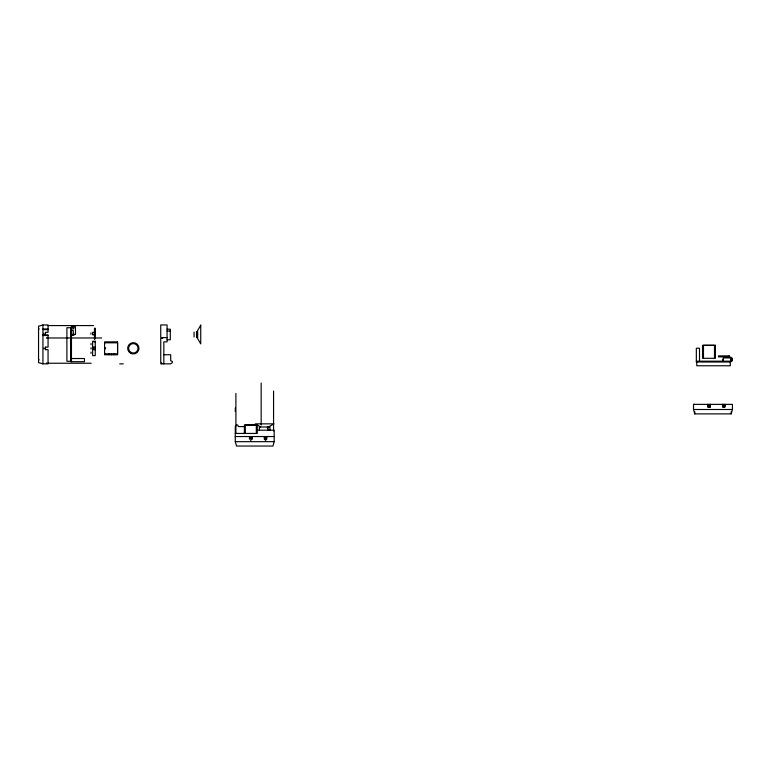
<?xml version="1.0" encoding="UTF-8"?>
<svg xmlns="http://www.w3.org/2000/svg" width="771" height="771" viewBox="0 0 771 771"><rect width="100%" height="100%" fill="white"/><g stroke="black" fill="none" stroke-linecap="round" stroke-linejoin="round"><path stroke-width="1.16" d="M730.706 361.059L730.706 360.616M730.706 359.565L730.706 358.081M731.342 359.575L731.342 360.5L730.715 360.5M731.968 361.059L731.968 358.081M257.273 430.199L274.187 430.199L274.187 441.667L272.953 446.043L236.524 446.043L235.28 441.667L235.28 426.594L236.524 424.975L237.757 424.975L238.374 426.594L244.388 426.594M731.197 413.882L732.431 409.497L732.431 404.37L693.524 404.37L693.524 409.497L694.758 413.882L731.197 413.882L731.197 411.685M268.636 426.922L273.975 423.848L255.268 423.848L260.608 426.922M45.431 334.845L45.431 332.311L48.062 332.311L48.062 324.957L42.935 324.957L38.55 326.191L38.55 362.621L42.935 363.854L48.062 363.854L48.062 349.668L45.431 349.668L45.431 347.143L48.062 347.143L48.062 334.845L42.935 334.893M251.028 440.704L250.488 440.704M72.04 326.056L71.539 326.056L74.17 326.056M693.524 404.37L694.758 404.37M243.144 433.447L244.388 433.447M47.706 325.574L93.513 325.574M71.462 327.733L66.894 327.733L66.894 361.262L71.462 361.262M38.55 328.966L39.167 328.966M42.935 328.966L48.062 328.966M71.462 328.86L73.775 328.86L73.775 327.309L70.653 327.309L70.653 361.686L84.434 361.686L84.434 358.525L71.462 358.525M167.085 329.178L170.295 329.178L170.295 339.77L167.085 339.77M94.486 329.458L95.247 329.458M42.935 329.583L48.062 329.583M71.462 330.537L73.264 330.537L73.264 335.231L71.462 335.231M167.085 331.038L170.295 331.038M95.247 332.34L92.626 332.34L92.626 334.816L95.247 334.816M94.486 333.583L95.247 333.583M72.464 334.335L75.471 334.335L75.471 326.827L71.462 326.827L71.462 361.686M92.626 334.46L95.247 334.46M196.547 334.518L197.655 334.518M72.541 334.759L74.71 334.759M42.935 335.51L48.062 335.51M161.669 337.65L167.085 337.582M94.486 337.698L95.247 337.698M47.706 337.977L101.56 337.977M94.486 338.932L95.247 338.932L95.247 328.224L94.486 328.224L94.486 338.98M93.86 341.861L95.247 341.861M104.586 342.806L117.568 342.806L117.568 353.812L104.586 353.812M92.626 347.191L95.247 347.191M93.551 347.548L95.247 347.548M104.586 347.837L105.531 347.837M104.586 348.781L105.531 348.781M93.551 349.302L95.247 349.302M92.626 349.658L95.247 349.658M163.828 354.756L170.69 354.756L170.69 360.77L172.309 361.387L172.309 362.621L170.69 363.854L160.744 363.854L160.744 324.957L167.085 324.957L167.085 341.861L163.828 341.861L163.828 363.854M723.69 357.185L731.197 357.185M38.55 359.835L39.167 359.835M696.338 361.194L731.197 361.194M47.696 363.237L91.18 363.237M119.688 363.854L123.283 363.854M707.894 404.833L710.052 404.833M722.716 404.833L724.885 404.833M693.524 409.497L732.431 409.497M235.28 433.447L257.273 433.447L257.273 424.937L244.388 424.937L244.388 433.572M235.28 436.54L274.187 436.54M264.482 437.003L266.641 437.003M249.631 438.236L251.789 438.236M265.263 440.704L265.85 440.704M235.28 441.667L274.187 441.667M731.968 358.236L731.968 359.026M731.968 360.105L731.968 360.905M730.706 360.105L730.706 360.905M731.968 358.794L731.968 360.336M730.291 361.994L730.291 365.762L696.762 365.762L696.762 361.994M725.039 404.37L725.068 406.992L722.533 406.992L722.562 404.37M724.682 404.37L724.682 406.992M723.805 404.833L723.805 406.992M723.256 361.194L723.256 357.946L730.706 357.946L730.706 361.994L696.338 361.994L696.338 348.222L699.499 348.222L699.499 361.194M722.928 404.37L722.928 406.992M722.793 359.382L722.793 361.194M714.486 358.293L714.486 345.312L703.48 345.312L703.48 358.293M710.236 404.37L710.236 406.992L707.711 406.992L707.739 404.37M710.207 404.37L710.207 406.992M709.85 404.37L709.85 406.992M708.973 404.833L708.973 406.992M708.096 404.37L708.096 406.992M694.758 411.685L694.758 413.882M273.57 391.09L273.57 430.95M269.956 430.199L269.956 426.989L259.364 426.989L259.364 430.199M268.106 426.989L268.106 430.199M267.392 426.989L267.392 428.04M266.824 436.54L266.795 439.162L264.289 439.162L264.328 436.54M266.438 436.54L266.438 439.162M265.561 437.003L265.561 439.162M264.684 436.54L264.684 439.162M261.157 383.042L261.157 425.014M256.338 433.206L256.338 424.937L245.323 424.937L245.323 433.206M252.001 436.54L252.001 439.162L249.467 439.162L249.467 436.54M251.944 436.54L251.944 439.162M251.587 436.54L251.587 438.236M249.833 436.54L249.833 438.236M235.907 393.422L235.907 433.35M235.28 407.955L235.28 411.55M196.547 331.366L196.547 337.669M194.07 332.05L194.07 336.985M162.594 337.534L162.594 338.43M161.669 337.534L161.669 338.43M161.669 362.784L161.669 363.758M113.848 353.812L113.848 354.756M111.39 353.812L111.39 354.756M108.942 353.812L108.942 354.756M94.785 334.122L94.785 334.662M93.551 347.345L93.551 349.504M91.017 343.49L91.017 344.724M91.017 347.808L91.017 349.041M91.017 352.125L91.017 353.369M90.93 332.966L90.93 334.2M73.081 327.309L73.081 326.682L72.156 326.682L72.156 327.309M46.511 337.688L46.511 338.276M46.511 362.939L46.511 363.565M45.431 347.143L45.431 349.668M43.889 333.284L43.889 333.872M43.889 348.116L43.889 348.704M42.935 324.957L42.935 363.854M45.441 348.579L45.431 348.078L45.431 348.646M200.739 325.16L197.655 330.508L197.655 338.536L200.739 343.876L200.739 325.16M71.597 327.318L71.597 327.318M95.247 341.245L92.626 341.245L92.626 355.604L95.247 355.604L95.247 341.245M117.568 341.861L104.586 341.861L104.586 354.756L117.568 354.756L117.568 341.861M715.43 345.312L702.535 345.312L702.535 358.293L715.43 358.293L715.43 345.312M729.154 355.884L718.476 355.884L718.476 356.877L729.154 356.877L729.154 355.884M130.501 353.205A5.648 5.648 0 0 0 138.973 348.309A5.648 5.648 0 0 0 130.501 343.413A5.648 5.648 0 0 0 130.501 353.205M130.954 352.405A4.732 4.732 0 0 0 138.048 348.309A4.732 4.732 0 0 0 130.954 344.213A4.732 4.732 0 0 0 130.954 352.405"/></g></svg>
